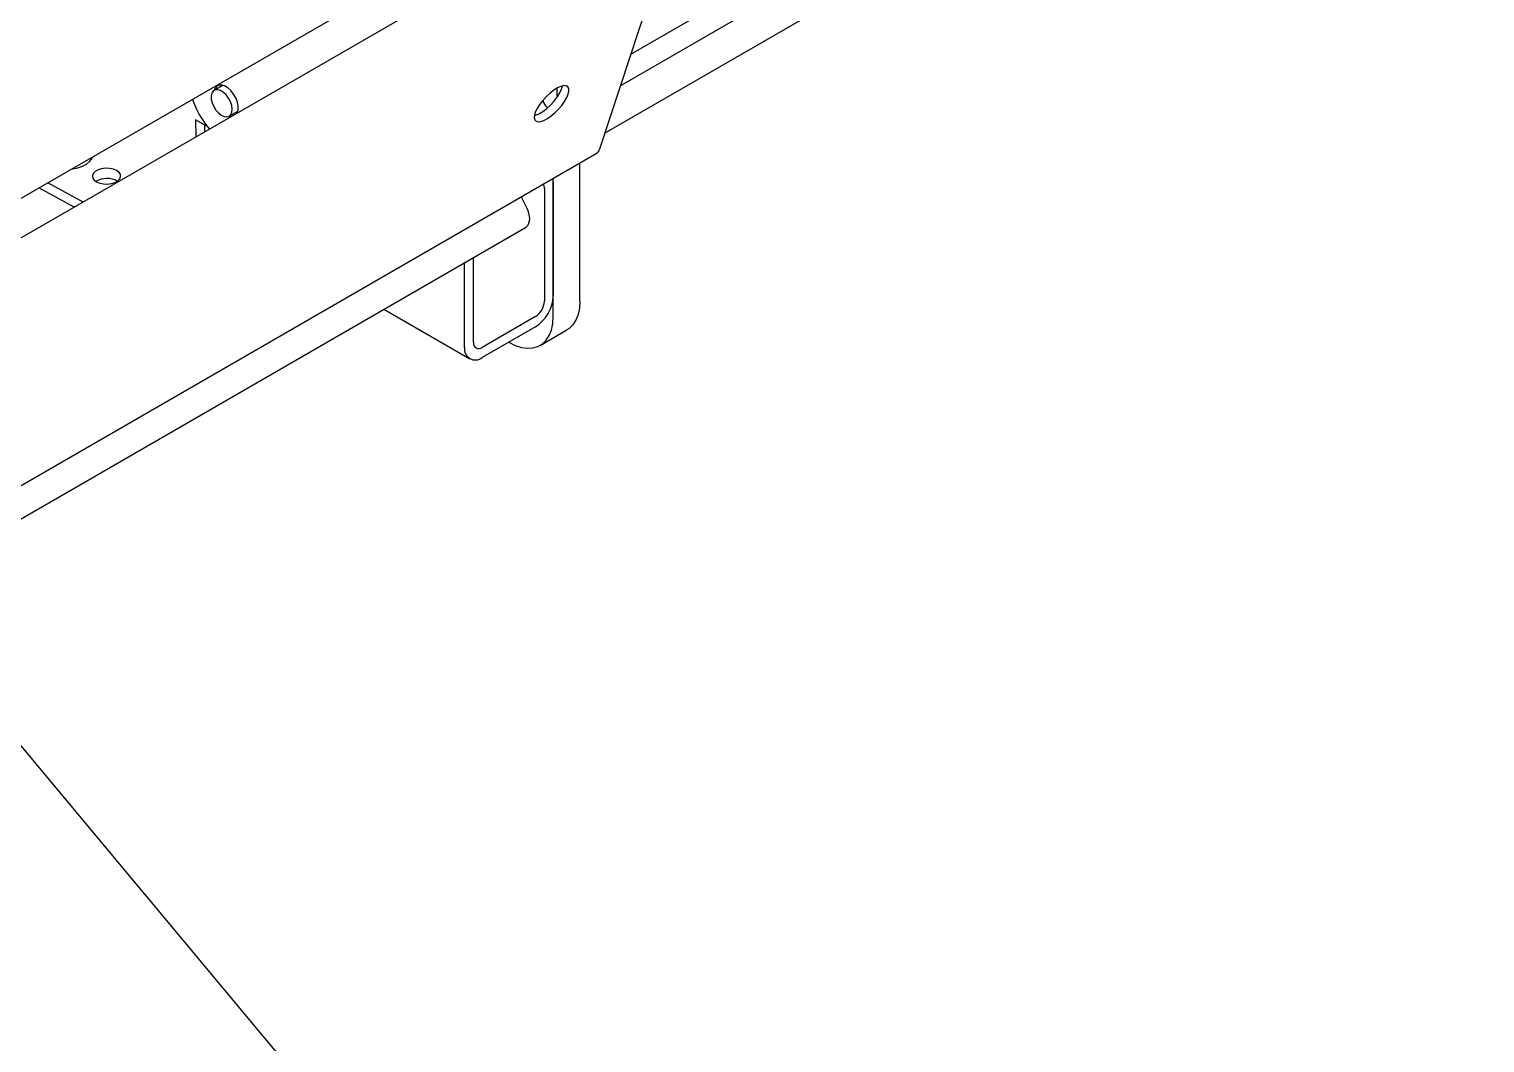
# Model space of a CAD drawing. Header units: millimetres. Extents: x 0 to 11880, y 0 to 8400.
# Drawn here: x 6365.5 to 6829.6, y 932.3 to 1255.4 of the extents above; entities that cross this region are included whole.
import ezdxf

# ---------------------------------------------------------------- set-up
doc = ezdxf.new("R2010")
doc.units = ezdxf.units.MM
doc.header["$LTSCALE"] = 20
doc.layers.add('ANNOTAZIONI', color=7, linetype='Continuous')
doc.styles.get("Standard").update_dxf_attribs({"font": 'arial.ttf'})
doc.dimstyles.new('SLDDIMSTYLE2', dxfattribs={"dimtxt": 0.18, "dimasz": 66.04, "dimexe": 0, "dimexo": 0.0625, "dimgap": 0, "dimtad": 0, "dimtih": 1, "dimtoh": 1, "dimdec": 0, "dimrnd": 1e-09, "dimzin": 0, "dimdsep": 46, "dimtxsty": 'Standard', "dimsah": 1, "dimcen": 0.09, "dimadec": 0, "dimazin": 0, "dimtfac": 66.04, "dimtdec": 0, "dimtofl": 0, "dimtmove": 0, "dimatfit": 3, "dimfxl": 1, "dimfrac": 2, "dimtolj": 1, "dimtzin": 0, "dimarcsym": 0})

msp = doc.modelspace()

# ---------------------------------------------------------------- linework, layer by layer
at = {"color": 7, "linetype": 'Continuous', "lineweight": 25}
for p, q in [((6557.31, 1247.49), (6826.8, 1403.06)), ((6829.56, 1396.49), (6554, 1237.41)), ((6829.56, 1384.24), (6549.02, 1222.29)), ((6296.53, 1163.2), (6565.23, 1318.32)), ((6547.1, 1295.2), (6278.4, 1140.08)), ((6566.27, 1274.71), (6547.34, 1217.19)), ((6427.3, 1237.53), (6424.5, 1235.91)), ((6533.71, 1236.59), (6533.71, 1233.61)), ((6530.72, 1230.34), (6530.53, 1230.52)), ((6533.71, 1233.86), (6534, 1234.03)), ((6422.33, 1224.37), (6418.48, 1226.48)), ((6418.48, 1226.48), (6418.6, 1221.02)), ((6429.24, 1227.69), (6432.05, 1229.3)), ((6421.38, 1224.89), (6421.42, 1222.65)), ((6277.6, 1060.69), (6546.3, 1215.81)), ((6541.06, 1168.7), (6541.06, 1212.79)), ((6532.58, 1163.8), (6532.58, 1207.89)), ((6379.83, 1198.64), (6368.58, 1204.8)), ((6382.74, 1200.31), (6371.49, 1206.48)), ((6522.4, 1202.01), (6524.12, 1198.36)), ((6529.75, 1204.63), (6529.75, 1168.7)), ((6532.58, 1206.26), (6532.58, 1170.33)), ((6255.03, 1037.06), (6523.73, 1192.18)), ((6504.29, 1154), (6504.29, 1180.96)), ((6507.12, 1155.64), (6507.12, 1182.59)), ((6478.6, 1166.13), (6505.95, 1150.34)), ((6526.92, 1163.8), (6509.95, 1154)), ((6526.92, 1160.54), (6509.95, 1150.74)), ((6518.44, 1155.63), (6518.43, 1155.64)), ((6528.43, 1154.64), (6536.92, 1159.54))]:
    msp.add_line(p, q, dxfattribs=at)
at = {"color": 7, "linetype": 'Continuous', "lineweight": 25, "flags": 128}
for points in [[(6424.85, 1236.07), (6424.2, 1235.7), (6423.75, 1235.04), (6423.53, 1234.15), (6423.56, 1233.07), (6423.83, 1231.91), (6424.33, 1230.73), (6425.01, 1229.64), (6425.84, 1228.71), (6426.74, 1228), (6427.65, 1227.58), (6428.5, 1227.47), (6429.23, 1227.68), (6429.79, 1228.2), (6430.13, 1228.98), (6430.23, 1229.98), (6430.08, 1231.1), (6429.69, 1232.29), (6429.09, 1233.43), (6428.33, 1234.45), (6427.46, 1235.28), (6426.54, 1235.85), (6425.65, 1236.12), (6424.85, 1236.07)], [(6431.78, 1228.62), (6431.86, 1228.79), (6432.13, 1229.76), (6432.15, 1230.93), (6431.89, 1232.21), (6431.4, 1233.52), (6430.69, 1234.76), (6429.81, 1235.87), (6428.83, 1236.75), (6427.82, 1237.35), (6426.83, 1237.62), (6425.95, 1237.56), (6425.22, 1237.16), (6424.71, 1236.45), (6424.52, 1235.93)], [(6537.36, 1234.72), (6537.58, 1235.7), (6537.55, 1236.5), (6537.26, 1237.07), (6536.72, 1237.38), (6535.97, 1237.43), (6535.03, 1237.2), (6533.95, 1236.72), (6532.79, 1236), (6531.59, 1235.08), (6530.42, 1234), (6529.32, 1232.81), (6528.34, 1231.57), (6527.55, 1230.33), (6526.96, 1229.15), (6526.61, 1228.09), (6526.52, 1227.19), (6526.68, 1226.51), (6527.1, 1226.07), (6527.75, 1225.88), (6528.6, 1225.97), (6529.61, 1226.33), (6530.73, 1226.93), (6531.92, 1227.76), (6533.12, 1228.76), (6534.26, 1229.91), (6535.3, 1231.13), (6536.19, 1232.38), (6536.89, 1233.6), (6537.36, 1234.72)], [(6526.57, 1227.88), (6527.06, 1228.03), (6528.14, 1228.51), (6529.3, 1229.23), (6530.5, 1230.15), (6531.68, 1231.23), (6532.78, 1232.42), (6533.75, 1233.67), (6534.55, 1234.91), (6535.13, 1236.09), (6535.48, 1237.15), (6535.52, 1237.35)], [(6417.61, 1233.1), (6417.92, 1232.18), (6418.84, 1229.89)], [(6429.27, 1227.7), (6429.73, 1227.61), (6430, 1227.6)], [(6379.21, 1210.94), (6379.31, 1210.95), (6380.97, 1211.26), (6382.47, 1211.76), (6383.76, 1212.43), (6384.77, 1213.23), (6385.45, 1214.14), (6385.68, 1214.67)], [(6393.36, 1210.41), (6392.34, 1210.82), (6391.14, 1211.06), (6389.86, 1211.09), (6388.61, 1210.92), (6387.48, 1210.55), (6386.58, 1210.03), (6385.96, 1209.39), (6385.69, 1208.68), (6385.78, 1207.97), (6386.23, 1207.3), (6387, 1206.73), (6388.02, 1206.32), (6389.22, 1206.08), (6390.5, 1206.05), (6391.75, 1206.22), (6392.87, 1206.58), (6393.78, 1207.11), (6394.39, 1207.75), (6394.67, 1208.46), (6394.57, 1209.17), (6394.13, 1209.84), (6393.36, 1210.41)], [(6532.4, 1207.79), (6532.47, 1207.47), (6532.58, 1206.26)], [(6524.12, 1198.36), (6524.56, 1197.29), (6524.84, 1196.22), (6524.97, 1195.2), (6524.93, 1194.26), (6524.73, 1193.44), (6524.38, 1192.78), (6523.89, 1192.28), (6523.73, 1192.18)], [(6541.06, 1168.7), (6540.92, 1166.46), (6540.49, 1164.43), (6539.79, 1162.65), (6538.82, 1161.17), (6537.61, 1160), (6536.92, 1159.54)], [(6518.44, 1155.63), (6520.45, 1154.64), (6522.42, 1154), (6524.31, 1153.72), (6526.08, 1153.81), (6527.7, 1154.28), (6529.12, 1155.1), (6530.33, 1156.27), (6531.3, 1157.75), (6532, 1159.53), (6532.43, 1161.56), (6532.58, 1163.8)]]:
    msp.add_lwpolyline(points, dxfattribs=at)
at = {"color": 7, "linetype": 'Continuous', "lineweight": 25}
for centre, radius, start, end in [((6446.15, 1243.28), 30.42, 206.1224, 220.4237), ((6533.99, 1234.1), 4.98, 196.5224, 226.0642), ((6545.08, 1217.82), 2.35, 301.2574, 344.3583), ((6390.34, 1201.04), 6.8, 61.1834, 121.3325), ((6527.34, 1204.74), 2.41, 357.3295, 32.5621), ((6520.3, 1170.89), 12.29, 302.6055, 357.3945), ((6523.61, 1168.98), 6.15, 302.6055, 357.3945), ((6508.85, 1155.36), 1.75, 170.786, 309.2033), ((6507.74, 1153.45), 3.49, 170.786, 309.2033)]:
    msp.add_arc(centre, radius, start, end, dxfattribs=at)

# ---------------------------------------------------------------- leaders
at = {"layer": 'ANNOTAZIONI'}
msp.add_leader([(6012.24, 1447.71), (6485.39, 879.84), (6612.39, 879.84)], dimstyle='SLDDIMSTYLE2', dxfattribs=at)

doc.saveas('drawing.dxf')
